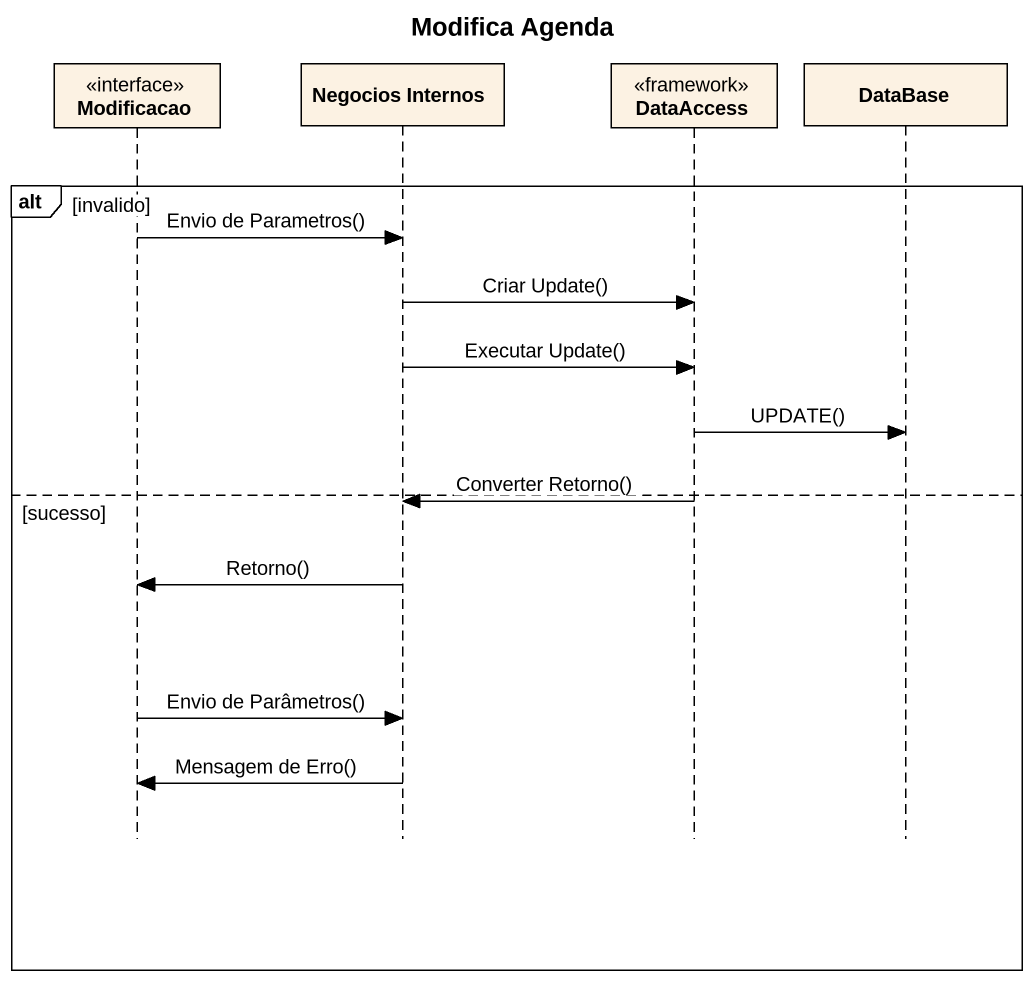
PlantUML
@startuml
title Modifica Agenda
hide footbox
participant Modificacao <<interface>>
participant "Negocios Internos" as Negocios_Internos
participant DataAccess <<framework>>
participant "DataBase" as DataBase_

alt invalido
  Modificacao -> Negocios_Internos : Envio de Parametros()
  Negocios_Internos -> DataAccess : Criar Update()
  Negocios_Internos -> DataAccess : Executar Update()
  DataAccess -> DataBase_ : UPDATE()
else sucesso
  DataAccess -> Negocios_Internos : Converter Retorno()
  Negocios_Internos -> Modificacao : Retorno()
  Modificacao -> Negocios_Internos : Envio de Parâmetros()
  Negocios_Internos -> Modificacao : Mensagem de Erro()
end
@enduml
